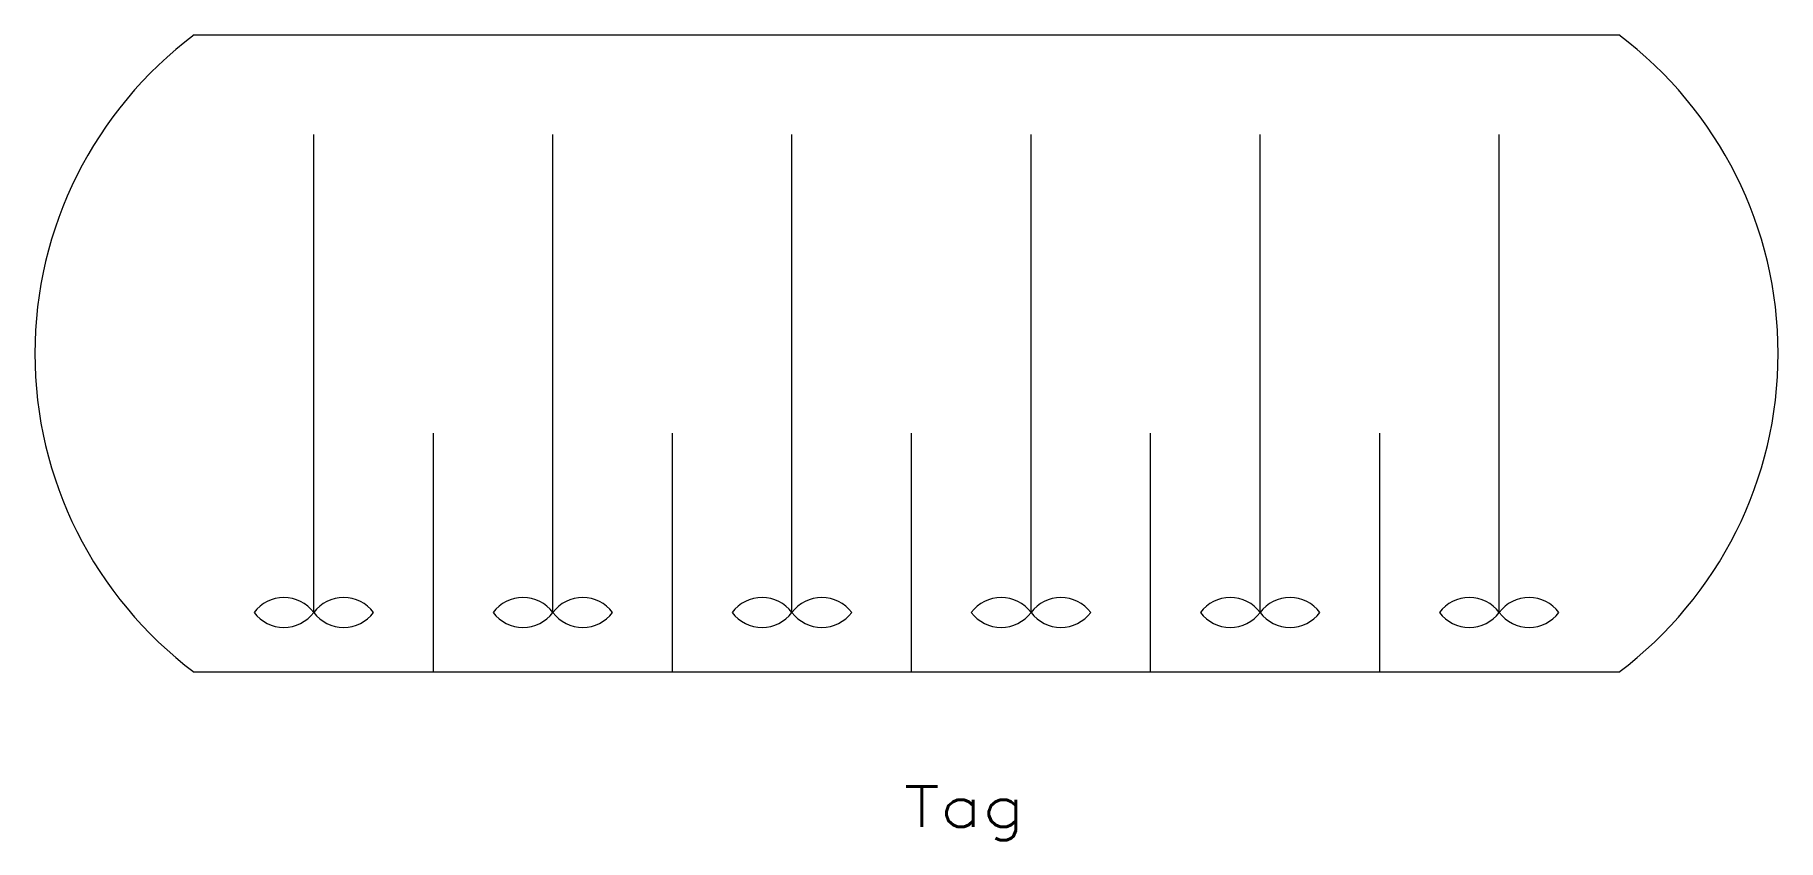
# Model space of a CAD drawing. Header units: inches. Extents: x -27.4 to 27.5, y -15.3 to 10.1.
import ezdxf
from ezdxf.enums import TextEntityAlignment as Align

# ---------------------------------------------------------------- set-up
doc = ezdxf.new("R2010")
doc.units = ezdxf.units.IN
doc.header["$MEASUREMENT"] = 0
doc.layers.get('0').update_dxf_attribs({"lineweight": 0})
doc.layers.add('SCD_DRAW', color=11, linetype='Continuous', lineweight=0, true_color=0xff7f7f)
doc.styles.add('STANDARD1', font='TXT.SHX')

msp = doc.modelspace()

# ---------------------------------------------------------------- linework, layer by layer
at = {"layer": 'SCD_DRAW', "linetype": 'Continuous'}
for p, q in [((-22.395, 10.088), (22.493, 10.088)), ((-22.395, 10.088), (-22.395, 10.088)), ((-18.628, -8.118), (-18.628, 6.949)), ((-11.095, -8.118), (-11.095, 6.949)), ((-3.561, -8.118), (-3.561, 6.949)), ((3.972, -8.118), (3.972, 6.949)), ((11.192, -8.118), (11.192, 6.949)), ((18.726, -8.118), (18.726, 6.949)), ((-14.861, -10.001), (-14.861, -2.468)), ((-7.328, -10.001), (-7.328, -2.468)), ((0.206, -10.001), (0.206, -2.468)), ((7.739, -10.001), (7.739, -2.468)), ((14.959, -10.001), (14.959, -2.468)), ((22.493, -10.001), (-22.395, -10.001))]:
    msp.add_line(p, q, dxfattribs=at)
for centre, radius, start, end in [((-14.861, 0.043), 12.556, 126.8699, 233.1301), ((14.959, 0.043), 12.556, -53.1301, 53.1301), ((-19.57, -8.824), 1.177, 36.8699, 143.1301), ((-17.686, -8.824), 1.177, 36.8699, 143.1301), ((-12.036, -8.824), 1.177, 36.8699, 143.1301), ((-10.153, -8.824), 1.177, 36.8699, 143.1301), ((-4.503, -8.824), 1.177, 36.8699, 143.1301), ((-2.62, -8.824), 1.177, 36.8699, 143.1301), ((3.031, -8.824), 1.177, 36.8699, 143.1301), ((4.914, -8.824), 1.177, 36.8699, 143.1301), ((10.251, -8.824), 1.177, 36.8699, 143.1301), ((12.134, -8.824), 1.177, 36.8699, 143.1301), ((17.784, -8.824), 1.177, 36.8699, 143.1301), ((19.667, -8.824), 1.177, 36.8699, 143.1301), ((-19.57, -7.412), 1.177, -143.1301, -36.8699), ((-17.686, -7.412), 1.177, -143.1301, -36.8699), ((-12.036, -7.412), 1.177, -143.1301, -36.8699), ((-10.153, -7.412), 1.177, -143.1301, -36.8699), ((-4.503, -7.412), 1.177, -143.1301, -36.8699), ((-2.62, -7.412), 1.177, -143.1301, -36.8699), ((3.031, -7.412), 1.177, -143.1301, -36.8699), ((4.914, -7.412), 1.177, -143.1301, -36.8699), ((10.251, -7.412), 1.177, -143.1301, -36.8699), ((12.134, -7.412), 1.177, -143.1301, -36.8699), ((17.784, -7.412), 1.177, -143.1301, -36.8699), ((19.667, -7.412), 1.177, -143.1301, -36.8699)]:
    msp.add_arc(centre, radius, start, end, dxfattribs=at)

# ---------------------------------------------------------------- texts
at = {"color": 7, "linetype": 'Continuous', "style": 'STANDARD1', "width": 1.166667}
msp.add_text('Tag', height=1.27, dxfattribs=at).set_placement((-0.036, -14.873), (3.774, -14.873), align=Align.FIT)

doc.saveas('drawing.dxf')
